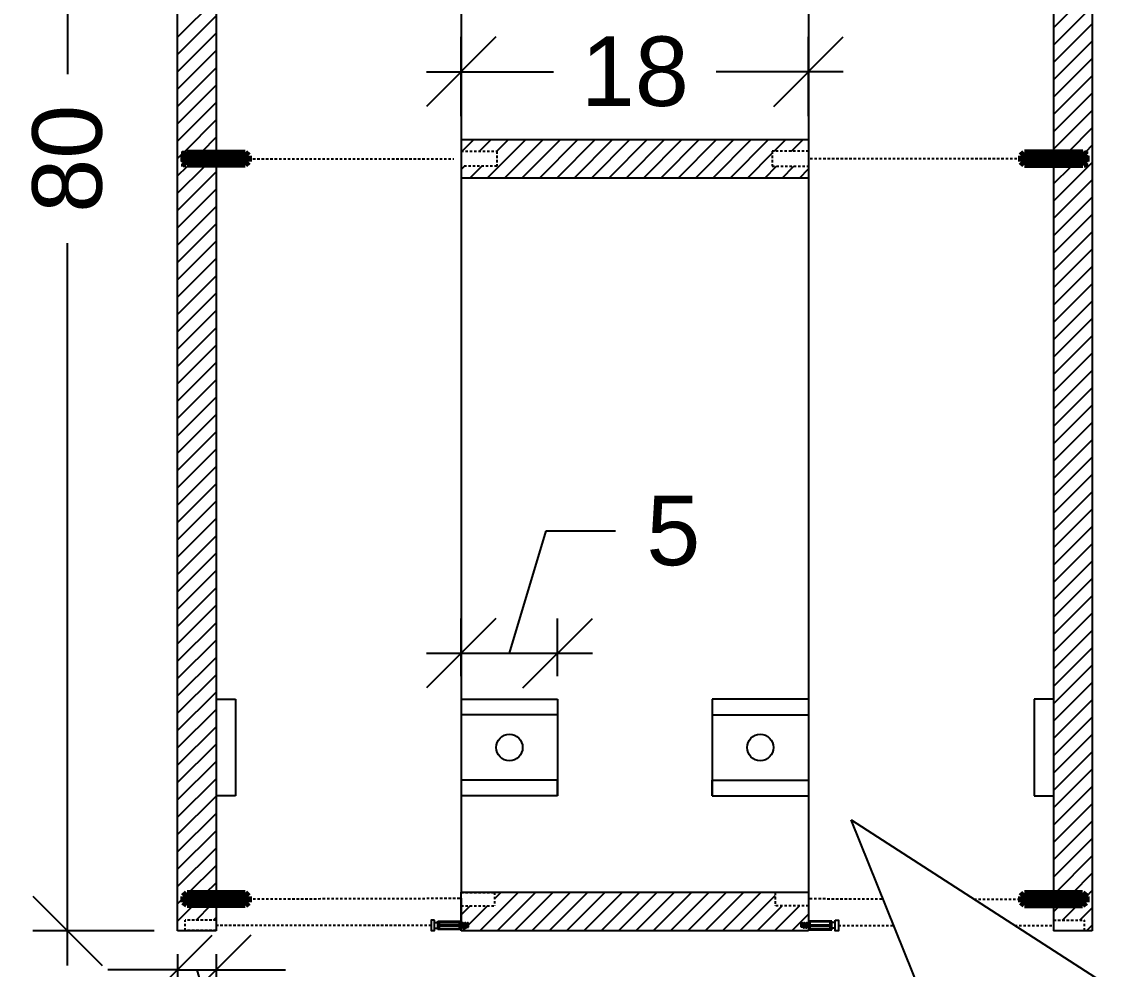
# Model space of a CAD drawing. Header units: millimetres. Extents: x 923 to 1301, y 1500 to 1757.
# Drawn here: x 1074.5 to 1131.1, y 1637.6 to 1686.6 of the extents above; entities that cross this region are included whole.
import ezdxf

# ---------------------------------------------------------------- set-up
doc = ezdxf.new("R2010")
doc.units = ezdxf.units.MM
doc.linetypes.add('HIDDEN', pattern=[0.375, 0.25, -0.125])
doc.linetypes.add('HIDDEN2', pattern=[0.1875, 0.125, -0.0625])
for name, color, linetype in [('ARREDI', 1, 'Continuous'), ('CAMPITURE', 4, 'Continuous'), ('DETTAGLI', 9, 'Continuous'), ('QUOTE', 3, 'Continuous'), ('TRATTEGGIO', 5, 'HIDDEN'), ('VITI E CERNIERE', 8, 'Continuous')]:
    doc.layers.add(name, color=color, linetype=linetype)
doc.styles.add('ARIAL', font='arial.ttf')
doc.dimstyles.new('TICK_36', dxfattribs={"dimtxt": 3.6, "dimasz": 3.6, "dimexe": 1.8, "dimexo": 1.2, "dimgap": 1.8, "dimtad": 0, "dimdec": 0, "dimzin": 0, "dimdsep": 46, "dimtxsty": 'ARIAL', "dimblk": 'OBLIQUE', "dimcen": 1.8, "dimdle": 1.8, "dimclrd": 256, "dimclrt": 256, "dimadec": 0, "dimazin": 0, "dimtfac": 1, "dimtdec": 0, "dimtmove": 1, "dimatfit": 3, "dimldrblk": 'OPEN90', "dimfxl": 1, "dimtfill": 1, "dimtolj": 1, "dimtzin": 0, "dimarcsym": 0})

# ---------------------------------------------------------------- blocks, each defined once
blk = doc.blocks.new('vitetassello')
at = {"layer": 'VITI E CERNIERE'}
for p, q in [((-0.056, 1.758), (-0.056, 1.582)), ((0.239, 1.758), (0.239, 1.582)), ((-0.13, 0.382), (-0.13, 1.582)), ((-0.13, 1.582), (-0.056, 1.582)), ((-0.13, 1.502), (0.312, 1.502)), ((-0.091, 0.462), (-0.091, 1.502)), ((-0.056, 1.582), (0.227, 1.582)), ((0.058, 0.462), (0.058, 1.502)), ((0.128, 0.462), (0.128, 1.502)), ((0.227, 1.582), (0.239, 1.582)), ((0.239, 1.582), (0.312, 1.582)), ((0.27, 1.502), (0.27, 0.462)), ((0.312, 1.582), (0.312, 0.382)), ((0.312, 1.502), (0.312, 1.502)), ((-0.13, 0.462), (0.312, 0.462)), ((0.312, 0.382), (-0.13, 0.382)), ((0, 0.348), (0, 0.271)), ((0, 0.212), (0, 0.136)), ((0, 0.077), (0, 0)), ((0.093, 0.462), (0.058, 0.462)), ((0.076, 0.462), (0.111, 0.462)), ((0.093, 0.462), (0.128, 0.462)), ((0.186, 0.382), (0.186, 0.357)), ((0.186, 0.298), (0.186, 0.221)), ((0.186, 0.162), (0.186, 0.086)), ((0.186, 0), (0.186, 0.027)), ((0, 0), (0.186, 0))]:
    blk.add_line(p, q, dxfattribs=at)
blk.add_lwpolyline([(0.364, 1.758), (0.364, 1.935), (-0.181, 1.935), (-0.181, 1.758)], close=True, dxfattribs=at)
for points in [[(-0.057, 0.271), (0, 0.212), (0.186, 0.162), (0.243, 0.162), (-0.057, 0.271), (0, 0.271), (0.186, 0.221), (0.243, 0.162)], [(-0.057, 0.136), (0, 0.077), (0.186, 0.027), (0.243, 0.027), (-0.057, 0.136), (0, 0.136), (0.186, 0.086), (0.243, 0.027)], [(-0.033, 0.382), (0, 0.348), (0.186, 0.298), (0.243, 0.298), (0.012, 0.382)], [(0.093, 0.382), (0.186, 0.357), (0.243, 0.298)]]:
    blk.add_lwpolyline(points, dxfattribs=at)
blk = doc.blocks.new('tassello')
at = {"layer": 'VITI E CERNIERE', "linetype": 'ByBlock', "lineweight": 100}
for p, q in [((0, 0.513), (0.209, 0.7)), ((0.209, 0.7), (3.709, 0.7)), ((0.209, 0.7), (0.209, 0)), ((0.209, 0.7), (0.209, 0.525)), ((3.918, 0.513), (3.709, 0.7)), ((3.709, 0.7), (3.709, 0)), ((0, 0.513), (0, 0.175)), ((0.209, 0), (0, 0.175)), ((0.209, 0.525), (0.745, 0.525)), ((0.209, 0.35), (0.902, 0.35)), ((0.902, 0.175), (0.209, 0.175)), ((0.745, 0.525), (3.709, 0.525)), ((0.902, 0.35), (0.902, 0.35)), ((0.902, 0.35), (3.709, 0.35)), ((0.902, 0.175), (3.709, 0.175)), ((3.709, 0), (3.918, 0.175)), ((3.918, 0.513), (3.918, 0.175)), ((3.709, 0), (0.209, 0))]:
    blk.add_line(p, q, dxfattribs=at)
blk = doc.blocks.new('_Oblique')
at = {"color": 0, "linetype": 'ByBlock', "lineweight": -2}
blk.add_line((-0.5, -0.5), (0.5, 0.5), dxfattribs=at)
blk = doc.blocks.new('*D154')
at = {"layer": 'Defpoints', "color": 0, "transparency": 16777216}
for p in [(1082.511, 1719.55), (1076.813, 1639.55), (1082.511, 1639.55)]:
    blk.add_point(p, dxfattribs=at)
at = {"layer": 'QUOTE', "lineweight": -2, "transparency": 16777216}
for p, q in [((1076.813, 1721.35), (1076.813, 1683.925)), ((1076.813, 1637.75), (1076.813, 1675.175))]:
    blk.add_line(p, q, dxfattribs=at)
at = {"layer": 'QUOTE', "color": 0, "lineweight": -2, "transparency": 16777216}
for p, q in [((1081.311, 1719.55), (1075.013, 1719.55)), ((1081.311, 1639.55), (1075.013, 1639.55))]:
    blk.add_line(p, q, dxfattribs=at)
at = {"layer": 'QUOTE', "lineweight": -2, "transparency": 16777216, "xscale": 3.6, "yscale": 3.6, "zscale": 3.6}
for p, rotation in [((1076.813, 1719.55), 90), ((1076.813, 1639.55), 270)]:
    blk.add_blockref('_Oblique', p, dxfattribs=dict(at, rotation=rotation))
at = {"layer": 'QUOTE', "transparency": 16777216, "insert": (1076.813, 1679.55), "char_height": 3.6, "attachment_point": 5, "rotation": 90, "style": 'ARIAL', "bg_fill": 3, "box_fill_scale": 1.1, "bg_fill_color": 256, "bg_fill_true_color": 13158600, "bg_fill_transparency": 0}
blk.add_mtext('\\A1;80', dxfattribs=at)
blk = doc.blocks.new('_Open90')
at = {"color": 0, "linetype": 'ByBlock', "lineweight": -2}
for p, q in [((-0.5, 0.5), (0, 0)), ((0, 0), (-1, 0)), ((0, 0), (-0.5, -0.5))]:
    blk.add_line(p, q, dxfattribs=at)
blk = doc.blocks.new('*D155')
at = {"layer": 'Defpoints', "color": 0, "transparency": 16777216}
for p in [(1082.511, 1639.55), (1084.511, 1639.55), (1084.511, 1637.531)]:
    blk.add_point(p, dxfattribs=at)
at = {"layer": 'QUOTE', "color": 0, "lineweight": -2, "transparency": 16777216}
for p, q in [((1082.511, 1638.35), (1082.511, 1635.731)), ((1084.511, 1638.35), (1084.511, 1635.731))]:
    blk.add_line(p, q, dxfattribs=at)
at = {"layer": 'QUOTE', "lineweight": -2, "transparency": 16777216}
for p, q in [((1082.511, 1637.531), (1078.911, 1637.531)), ((1082.511, 1637.531), (1084.511, 1637.531)), ((1082.511, 1637.531), (1084.511, 1637.531)), ((1083.511, 1637.531), (1086.488, 1627.609)), ((1084.511, 1637.531), (1088.111, 1637.531)), ((1086.488, 1627.609), (1090.088, 1627.609))]:
    blk.add_line(p, q, dxfattribs=at)
at = {"layer": 'QUOTE', "lineweight": -2, "transparency": 16777216, "xscale": 3.6, "yscale": 3.6, "zscale": 3.6}
blk.add_blockref('_Oblique', (1082.511, 1637.531), dxfattribs=at)
at = {"layer": 'QUOTE', "lineweight": -2, "transparency": 16777216, "xscale": 3.6, "yscale": 3.6, "zscale": 3.6, "rotation": 180}
blk.add_blockref('_Oblique', (1084.511, 1637.531), dxfattribs=at)
at = {"layer": 'QUOTE', "transparency": 16777216, "insert": (1093.08, 1627.609), "char_height": 3.6, "attachment_point": 5, "style": 'ARIAL', "bg_fill": 3, "box_fill_scale": 1.1, "bg_fill_color": 256, "bg_fill_true_color": 13158600, "bg_fill_transparency": 0}
blk.add_mtext('\\A1;2', dxfattribs=at)
blk = doc.blocks.new('*D158')
at = {"layer": 'Defpoints', "color": 0, "transparency": 16777216}
for p in [(1115.206, 1684.059), (1097.206, 1680.55), (1115.206, 1680.55)]:
    blk.add_point(p, dxfattribs=at)
at = {"layer": 'QUOTE', "color": 0, "lineweight": -2, "transparency": 16777216}
for p, q in [((1097.206, 1681.75), (1097.206, 1685.859)), ((1115.206, 1681.75), (1115.206, 1685.859))]:
    blk.add_line(p, q, dxfattribs=at)
at = {"layer": 'QUOTE', "lineweight": -2, "transparency": 16777216}
for p, q in [((1095.406, 1684.059), (1101.993, 1684.059)), ((1117.006, 1684.059), (1110.419, 1684.059))]:
    blk.add_line(p, q, dxfattribs=at)
at = {"layer": 'QUOTE', "lineweight": -2, "transparency": 16777216, "xscale": 3.6, "yscale": 3.6, "zscale": 3.6, "rotation": 180}
blk.add_blockref('_Oblique', (1097.206, 1684.059), dxfattribs=at)
at = {"layer": 'QUOTE', "lineweight": -2, "transparency": 16777216, "xscale": 3.6, "yscale": 3.6, "zscale": 3.6}
blk.add_blockref('_Oblique', (1115.206, 1684.059), dxfattribs=at)
at = {"layer": 'QUOTE', "transparency": 16777216, "insert": (1106.206, 1684.059), "char_height": 3.6, "attachment_point": 5, "style": 'ARIAL', "bg_fill": 3, "box_fill_scale": 1.1, "bg_fill_color": 256, "bg_fill_true_color": 13158600, "bg_fill_transparency": 0}
blk.add_mtext('\\A1;18', dxfattribs=at)
blk = doc.blocks.new('*D159')
at = {"layer": 'Defpoints', "color": 0, "transparency": 16777216}
for p in [(1102.206, 1653.936), (1097.206, 1651.55), (1102.206, 1651.55)]:
    blk.add_point(p, dxfattribs=at)
at = {"layer": 'QUOTE', "lineweight": -2, "transparency": 16777216}
for p, q in [((1099.706, 1653.936), (1101.605, 1660.267)), ((1101.605, 1660.267), (1105.205, 1660.267)), ((1095.406, 1653.936), (1104.006, 1653.936))]:
    blk.add_line(p, q, dxfattribs=at)
at = {"layer": 'QUOTE', "color": 0, "lineweight": -2, "transparency": 16777216}
for p, q in [((1097.206, 1652.75), (1097.206, 1655.736)), ((1102.206, 1652.75), (1102.206, 1655.736))]:
    blk.add_line(p, q, dxfattribs=at)
at = {"layer": 'QUOTE', "lineweight": -2, "transparency": 16777216, "xscale": 3.6, "yscale": 3.6, "zscale": 3.6, "rotation": 180}
blk.add_blockref('_Oblique', (1097.206, 1653.936), dxfattribs=at)
at = {"layer": 'QUOTE', "lineweight": -2, "transparency": 16777216, "xscale": 3.6, "yscale": 3.6, "zscale": 3.6}
blk.add_blockref('_Oblique', (1102.206, 1653.936), dxfattribs=at)
at = {"layer": 'QUOTE', "transparency": 16777216, "insert": (1108.199, 1660.267), "char_height": 3.6, "attachment_point": 5, "style": 'ARIAL', "bg_fill": 3, "box_fill_scale": 1.1, "bg_fill_color": 256, "bg_fill_true_color": 13158600, "bg_fill_transparency": 0}
blk.add_mtext('\\A1;5', dxfattribs=at)

msp = doc.modelspace()

# ---------------------------------------------------------------- hatches: boundary and pattern name
at = {"layer": 'CAMPITURE'}
h = msp.add_hatch(dxfattribs=at)
h.set_pattern_fill('ANSI31', color=256, scale=0.2)
h.set_pattern_definition([(45, (25.47403, -184.8022), (-0.4490128, 0.4490128), [])])
h.paths.add_polyline_path([(1113.318, 1679.939), (1115.206, 1679.939), (1115.206, 1680.55), (1097.206, 1680.55), (1097.206, 1679.939), (1099.061, 1679.939), (1099.061, 1679.161), (1097.206, 1679.161), (1097.206, 1678.55), (1115.206, 1678.55), (1115.206, 1679.161), (1113.318, 1679.161)])

# ---------------------------------------------------------------- linework, layer by layer
at = {"layer": 'ARREDI'}
for p, q in [((1082.511, 1639.55), (1082.511, 1719.55)), ((1084.511, 1719.55), (1084.511, 1639.55)), ((1127.901, 1719.55), (1127.901, 1639.55)), ((1129.901, 1719.55), (1129.901, 1639.55)), ((1097.206, 1717.55), (1097.206, 1641.55)), ((1115.206, 1717.55), (1115.206, 1641.55)), ((1097.206, 1680.55), (1115.206, 1680.55)), ((1097.206, 1680.55), (1097.206, 1678.55)), ((1115.206, 1680.55), (1115.206, 1678.55)), ((1127.901, 1679.55), (1127.901, 1678.55)), ((1115.206, 1678.55), (1097.206, 1678.55)), ((1097.206, 1639.55), (1097.206, 1641.55)), ((1097.206, 1641.55), (1115.206, 1641.55)), ((1097.206, 1641.238), (1097.206, 1639.863)), ((1115.206, 1641.55), (1115.206, 1639.55)), ((1115.206, 1641.533), (1115.206, 1641.55)), ((1115.206, 1641.238), (1115.206, 1639.863)), ((1084.511, 1639.55), (1082.511, 1639.55)), ((1115.206, 1639.55), (1097.206, 1639.55)), ((1129.901, 1639.55), (1127.901, 1639.55))]:
    msp.add_line(p, q, dxfattribs=at)
at = {"layer": 'CAMPITURE', "linetype": 'Continuous'}
for p, q in [((1127.901, 1686.335), (1129.901, 1688.335)), ((1082.511, 1685.846), (1084.511, 1687.846)), ((1127.901, 1685.437), (1129.901, 1687.437)), ((1082.511, 1684.948), (1084.511, 1686.948)), ((1127.901, 1684.539), (1129.901, 1686.539)), ((1082.511, 1684.05), (1084.511, 1686.05)), ((1127.901, 1683.641), (1129.901, 1685.641)), ((1082.511, 1683.152), (1084.511, 1685.152)), ((1082.511, 1682.254), (1084.511, 1684.254)), ((1127.901, 1682.743), (1129.901, 1684.743)), ((1127.901, 1681.845), (1129.901, 1683.845)), ((1082.511, 1681.356), (1084.511, 1683.356)), ((1127.901, 1680.947), (1129.901, 1682.947)), ((1082.511, 1680.458), (1084.511, 1682.458)), ((1127.901, 1680.049), (1129.901, 1682.049)), ((1082.885, 1679.934), (1084.511, 1681.56)), ((1128.684, 1679.934), (1129.901, 1681.151)), ((1083.783, 1679.934), (1084.511, 1680.662)), ((1129.582, 1679.934), (1129.901, 1680.253)), ((1082.511, 1679.56), (1082.757, 1679.806)), ((1082.511, 1678.662), (1083.005, 1679.155)), ((1082.511, 1677.764), (1083.903, 1679.155)), ((1127.901, 1677.355), (1129.901, 1679.355)), ((1127.901, 1679.151), (1127.906, 1679.155)), ((1127.901, 1678.253), (1128.804, 1679.155)), ((1082.511, 1676.866), (1084.511, 1678.866)), ((1082.511, 1675.968), (1084.511, 1677.968)), ((1127.901, 1676.457), (1129.901, 1678.457)), ((1127.901, 1675.559), (1129.901, 1677.559)), ((1082.511, 1675.07), (1084.511, 1677.07)), ((1127.901, 1674.66), (1129.901, 1676.66)), ((1082.511, 1674.172), (1084.511, 1676.172)), ((1127.901, 1673.762), (1129.901, 1675.762)), ((1082.511, 1673.274), (1084.511, 1675.274)), ((1127.901, 1672.864), (1129.901, 1674.864)), ((1082.511, 1672.376), (1084.511, 1674.376)), ((1082.511, 1671.478), (1084.511, 1673.478)), ((1127.901, 1671.966), (1129.901, 1673.966)), ((1127.901, 1671.068), (1129.901, 1673.068)), ((1082.511, 1670.58), (1084.511, 1672.58)), ((1127.901, 1670.17), (1129.901, 1672.17)), ((1082.511, 1669.682), (1084.511, 1671.682)), ((1127.901, 1669.272), (1129.901, 1671.272)), ((1082.511, 1668.784), (1084.511, 1670.784)), ((1127.901, 1668.374), (1129.901, 1670.374)), ((1082.511, 1667.886), (1084.511, 1669.886)), ((1127.901, 1667.476), (1129.901, 1669.476)), ((1082.511, 1666.988), (1084.511, 1668.988)), ((1127.901, 1666.578), (1129.901, 1668.578)), ((1082.511, 1666.09), (1084.511, 1668.09)), ((1127.901, 1665.68), (1129.901, 1667.68)), ((1082.511, 1665.191), (1084.511, 1667.191)), ((1127.901, 1664.782), (1129.901, 1666.782)), ((1082.511, 1664.293), (1084.511, 1666.293)), ((1127.901, 1663.884), (1129.901, 1665.884)), ((1082.511, 1663.395), (1084.511, 1665.395)), ((1127.901, 1662.986), (1129.901, 1664.986)), ((1082.511, 1662.497), (1084.511, 1664.497)), ((1127.901, 1662.088), (1129.901, 1664.088)), ((1082.511, 1661.599), (1084.511, 1663.599)), ((1082.511, 1660.701), (1084.511, 1662.701)), ((1127.901, 1661.19), (1129.901, 1663.19)), ((1127.901, 1660.292), (1129.901, 1662.292)), ((1082.511, 1659.803), (1084.511, 1661.803)), ((1127.901, 1659.394), (1129.901, 1661.394)), ((1082.511, 1658.905), (1084.511, 1660.905)), ((1127.901, 1658.496), (1129.901, 1660.496)), ((1082.511, 1658.007), (1084.511, 1660.007)), ((1127.901, 1657.598), (1129.901, 1659.598)), ((1082.511, 1657.109), (1084.511, 1659.109)), ((1127.901, 1656.7), (1129.901, 1658.7)), ((1082.511, 1656.211), (1084.511, 1658.211)), ((1127.901, 1655.802), (1129.901, 1657.802)), ((1082.511, 1655.313), (1084.511, 1657.313)), ((1127.901, 1654.904), (1129.901, 1656.904)), ((1082.511, 1654.415), (1084.511, 1656.415)), ((1127.901, 1654.006), (1129.901, 1656.006)), ((1082.511, 1653.517), (1084.511, 1655.517)), ((1127.901, 1653.108), (1129.901, 1655.108)), ((1082.511, 1652.619), (1084.511, 1654.619)), ((1127.901, 1652.21), (1129.901, 1654.21)), ((1082.511, 1651.721), (1084.511, 1653.721)), ((1127.901, 1651.312), (1129.901, 1653.312)), ((1082.511, 1650.823), (1084.511, 1652.823)), ((1082.511, 1649.925), (1084.511, 1651.925)), ((1127.901, 1650.414), (1129.901, 1652.414)), ((1127.901, 1649.516), (1129.901, 1651.516)), ((1082.511, 1649.027), (1084.511, 1651.027)), ((1127.901, 1648.618), (1129.901, 1650.618)), ((1082.511, 1648.129), (1084.511, 1650.129)), ((1127.901, 1647.72), (1129.901, 1649.72)), ((1082.511, 1647.231), (1084.511, 1649.231)), ((1127.901, 1646.822), (1129.901, 1648.822)), ((1082.511, 1646.333), (1084.511, 1648.333)), ((1127.901, 1645.924), (1129.901, 1647.924)), ((1082.511, 1645.435), (1084.511, 1647.435)), ((1127.901, 1645.026), (1129.901, 1647.026)), ((1082.511, 1644.537), (1084.511, 1646.537)), ((1127.901, 1644.128), (1129.901, 1646.128)), ((1082.511, 1643.639), (1084.511, 1645.639)), ((1127.901, 1643.23), (1129.901, 1645.23)), ((1082.511, 1642.741), (1084.511, 1644.741)), ((1127.901, 1642.332), (1129.901, 1644.332)), ((1082.511, 1641.843), (1084.511, 1643.843)), ((1127.96, 1641.493), (1129.901, 1643.434)), ((1083.062, 1641.496), (1084.511, 1642.945)), ((1128.858, 1641.493), (1129.901, 1642.536)), ((1083.96, 1641.496), (1084.511, 1642.047)), ((1082.511, 1640.945), (1082.827, 1641.26)), ((1098.179, 1639.55), (1100.179, 1641.55)), ((1098.369, 1641.536), (1098.383, 1641.55)), ((1098.933, 1641.202), (1099.281, 1641.55)), ((1099.077, 1639.55), (1101.077, 1641.55)), ((1099.975, 1639.55), (1101.975, 1641.55)), ((1100.873, 1639.55), (1102.873, 1641.55)), ((1101.771, 1639.55), (1103.771, 1641.55)), ((1102.669, 1639.55), (1104.669, 1641.55)), ((1103.567, 1639.55), (1105.567, 1641.55)), ((1104.465, 1639.55), (1106.465, 1641.55)), ((1105.363, 1639.55), (1107.363, 1641.55)), ((1106.261, 1639.55), (1108.261, 1641.55)), ((1107.159, 1639.55), (1109.159, 1641.55)), ((1108.057, 1639.55), (1110.057, 1641.55)), ((1108.955, 1639.55), (1110.955, 1641.55)), ((1109.853, 1639.55), (1111.853, 1641.55)), ((1110.751, 1639.55), (1112.751, 1641.55)), ((1111.649, 1639.55), (1113.475, 1641.376)), ((1113.633, 1641.533), (1113.649, 1641.55)), ((1114.531, 1641.533), (1114.547, 1641.55)), ((1129.582, 1641.318), (1129.901, 1641.637)), ((1082.511, 1640.047), (1083.358, 1640.894)), ((1083.471, 1640.108), (1084.256, 1640.894)), ((1097.206, 1640.373), (1097.68, 1640.847)), ((1097.588, 1639.857), (1098.578, 1640.847)), ((1112.547, 1639.55), (1113.841, 1640.844)), ((1113.445, 1639.55), (1114.739, 1640.844)), ((1127.901, 1640.536), (1128.256, 1640.891)), ((1128.369, 1640.105), (1129.155, 1640.891)), ((1129.267, 1640.105), (1129.901, 1640.739)), ((1084.369, 1640.108), (1084.511, 1640.251)), ((1114.343, 1639.55), (1115.206, 1640.413)), ((1097.281, 1639.55), (1097.444, 1639.713)), ((1129.61, 1639.55), (1129.901, 1639.841))]:
    msp.add_line(p, q, dxfattribs=at)
at = {"layer": 'DETTAGLI'}
for p, q in [((1117.411, 1645.302), (1131.139, 1636.45)), ((1123.866, 1629.284), (1117.411, 1645.302)), ((1117.411, 1645.302), (1131.139, 1636.45)), ((1123.866, 1629.284), (1117.411, 1645.302))]:
    msp.add_line(p, q, dxfattribs=at)
at = {"layer": 'TRATTEGGIO', "linetype": 'HIDDEN2'}
for p, q in [((1086.196, 1679.55), (1096.823, 1679.55)), ((1126.217, 1679.55), (1115.206, 1679.55)), ((1097.133, 1641.224), (1086.328, 1641.19)), ((1097.206, 1641.536), (1098.933, 1641.536)), ((1098.933, 1641.536), (1098.933, 1640.855)), ((1113.475, 1641.533), (1113.475, 1640.852)), ((1115.206, 1641.533), (1113.475, 1641.533)), ((1115.275, 1641.221), (1119.061, 1641.209)), ((1123.781, 1641.194), (1126.08, 1641.187)), ((1097.206, 1640.847), (1098.933, 1640.847)), ((1115.206, 1640.844), (1113.475, 1640.844)), ((1084.511, 1640.108), (1082.911, 1640.108)), ((1082.911, 1639.564), (1082.911, 1640.108)), ((1127.901, 1640.105), (1129.498, 1640.105)), ((1129.498, 1639.561), (1129.498, 1640.105)), ((1084.511, 1639.564), (1082.911, 1639.564)), ((1095.653, 1639.836), (1084.511, 1639.836)), ((1116.755, 1639.833), (1119.615, 1639.833)), ((1125.892, 1639.833), (1127.9, 1639.833)), ((1127.901, 1639.561), (1129.498, 1639.561))]:
    msp.add_line(p, q, dxfattribs=at)
for points in [[(1084.511, 1679.155), (1082.757, 1679.155), (1082.757, 1679.934), (1084.511, 1679.934)], [(1097.206, 1679.939), (1099.061, 1679.939), (1099.061, 1679.161), (1097.206, 1679.161)], [(1115.206, 1679.939), (1113.318, 1679.939), (1113.318, 1679.161), (1115.206, 1679.161)], [(1127.901, 1679.155), (1129.655, 1679.155), (1129.655, 1679.934), (1127.901, 1679.934)]]:
    msp.add_lwpolyline(points, dxfattribs=at)
at = {"layer": 'VITI E CERNIERE'}
for p, q in [((1084.511, 1651.55), (1085.511, 1651.55)), ((1085.511, 1651.55), (1085.511, 1646.55)), ((1097.206, 1651.55), (1102.206, 1651.55)), ((1097.206, 1651.55), (1098.206, 1651.55)), ((1102.206, 1651.55), (1102.206, 1646.55)), ((1102.206, 1651.55), (1102.206, 1650.75)), ((1115.206, 1651.55), (1110.206, 1651.55)), ((1110.206, 1651.55), (1110.206, 1646.55)), ((1110.206, 1651.55), (1110.206, 1650.75)), ((1127.901, 1651.55), (1126.901, 1651.55)), ((1126.901, 1651.55), (1126.901, 1646.55)), ((1102.206, 1650.75), (1097.206, 1650.75)), ((1110.206, 1650.75), (1115.206, 1650.75)), ((1102.206, 1647.35), (1097.206, 1647.35)), ((1102.206, 1646.55), (1102.206, 1647.35)), ((1110.206, 1646.55), (1110.206, 1647.35)), ((1110.206, 1647.35), (1115.206, 1647.35)), ((1085.511, 1646.55), (1084.511, 1646.55)), ((1102.206, 1646.55), (1097.206, 1646.55)), ((1110.206, 1646.55), (1115.206, 1646.55)), ((1126.901, 1646.55), (1127.901, 1646.55))]:
    msp.add_line(p, q, dxfattribs=at)
for centre in [(1099.706, 1649.05), (1112.706, 1649.05)]:
    msp.add_circle(centre, 0.685, dxfattribs=at)

# ---------------------------------------------------------------- block references
at = {"layer": 'VITI E CERNIERE', "yscale": 0.859906739784492, "zscale": 0.859906739784492}
for p, xscale in [((1082.827, 1679.254), 0.859906739784492), ((1129.586, 1679.254), -0.859906739784492), ((1082.827, 1640.894), 0.859906739784492), ((1129.582, 1640.891), -0.859906739784492)]:
    msp.add_blockref('tassello', p, dxfattribs=dict(at, xscale=xscale))
at = {"layer": 'VITI E CERNIERE', "rotation": 89.99999999999999}
msp.add_blockref('vitetassello', (1097.588, 1639.744), dxfattribs=at)
at = {"layer": 'VITI E CERNIERE', "xscale": -1, "rotation": 270}
msp.add_blockref('vitetassello', (1114.824, 1639.741), dxfattribs=at)

# ---------------------------------------------------------------- next in the draw order: dimensions: what is measured, and where the dimension line sits
at = {"layer": 'QUOTE'}
dim = msp.add_linear_dim(base=(1076.813, 1639.55), p1=(1082.511, 1719.55), p2=(1082.511, 1639.55), angle=90, dimstyle='TICK_36', dxfattribs=at)
dim.commit()
dim.dimension.update_dxf_attribs({"geometry": '*D154', "text_midpoint": (1076.813, 1679.55)})
for base, p1, p2, picture, middle in [((1115.206, 1684.059), (1097.206, 1680.55), (1115.206, 1680.55), '*D158', (1106.206, 1684.059)), ((1102.206, 1653.936), (1097.206, 1651.55), (1102.206, 1651.55), '*D159', (1107.005, 1660.267))]:
    dim = msp.add_linear_dim(base=base, p1=p1, p2=p2, dimstyle='TICK_36', dxfattribs=at)
    dim.commit()
    dim.dimension.update_dxf_attribs({"geometry": picture, "text_midpoint": middle})

# ---------------------------------------------------------------- next in the draw order: dimensions: what is measured, and where the dimension line sits
dim = msp.add_linear_dim(base=(1084.511, 1637.531), p1=(1082.511, 1639.55), p2=(1084.511, 1639.55), dimstyle='TICK_36', dxfattribs=at)
dim.commit()
dim.dimension.update_dxf_attribs({"geometry": '*D155', "text_midpoint": (1091.888, 1627.609)})

doc.saveas('drawing.dxf')
